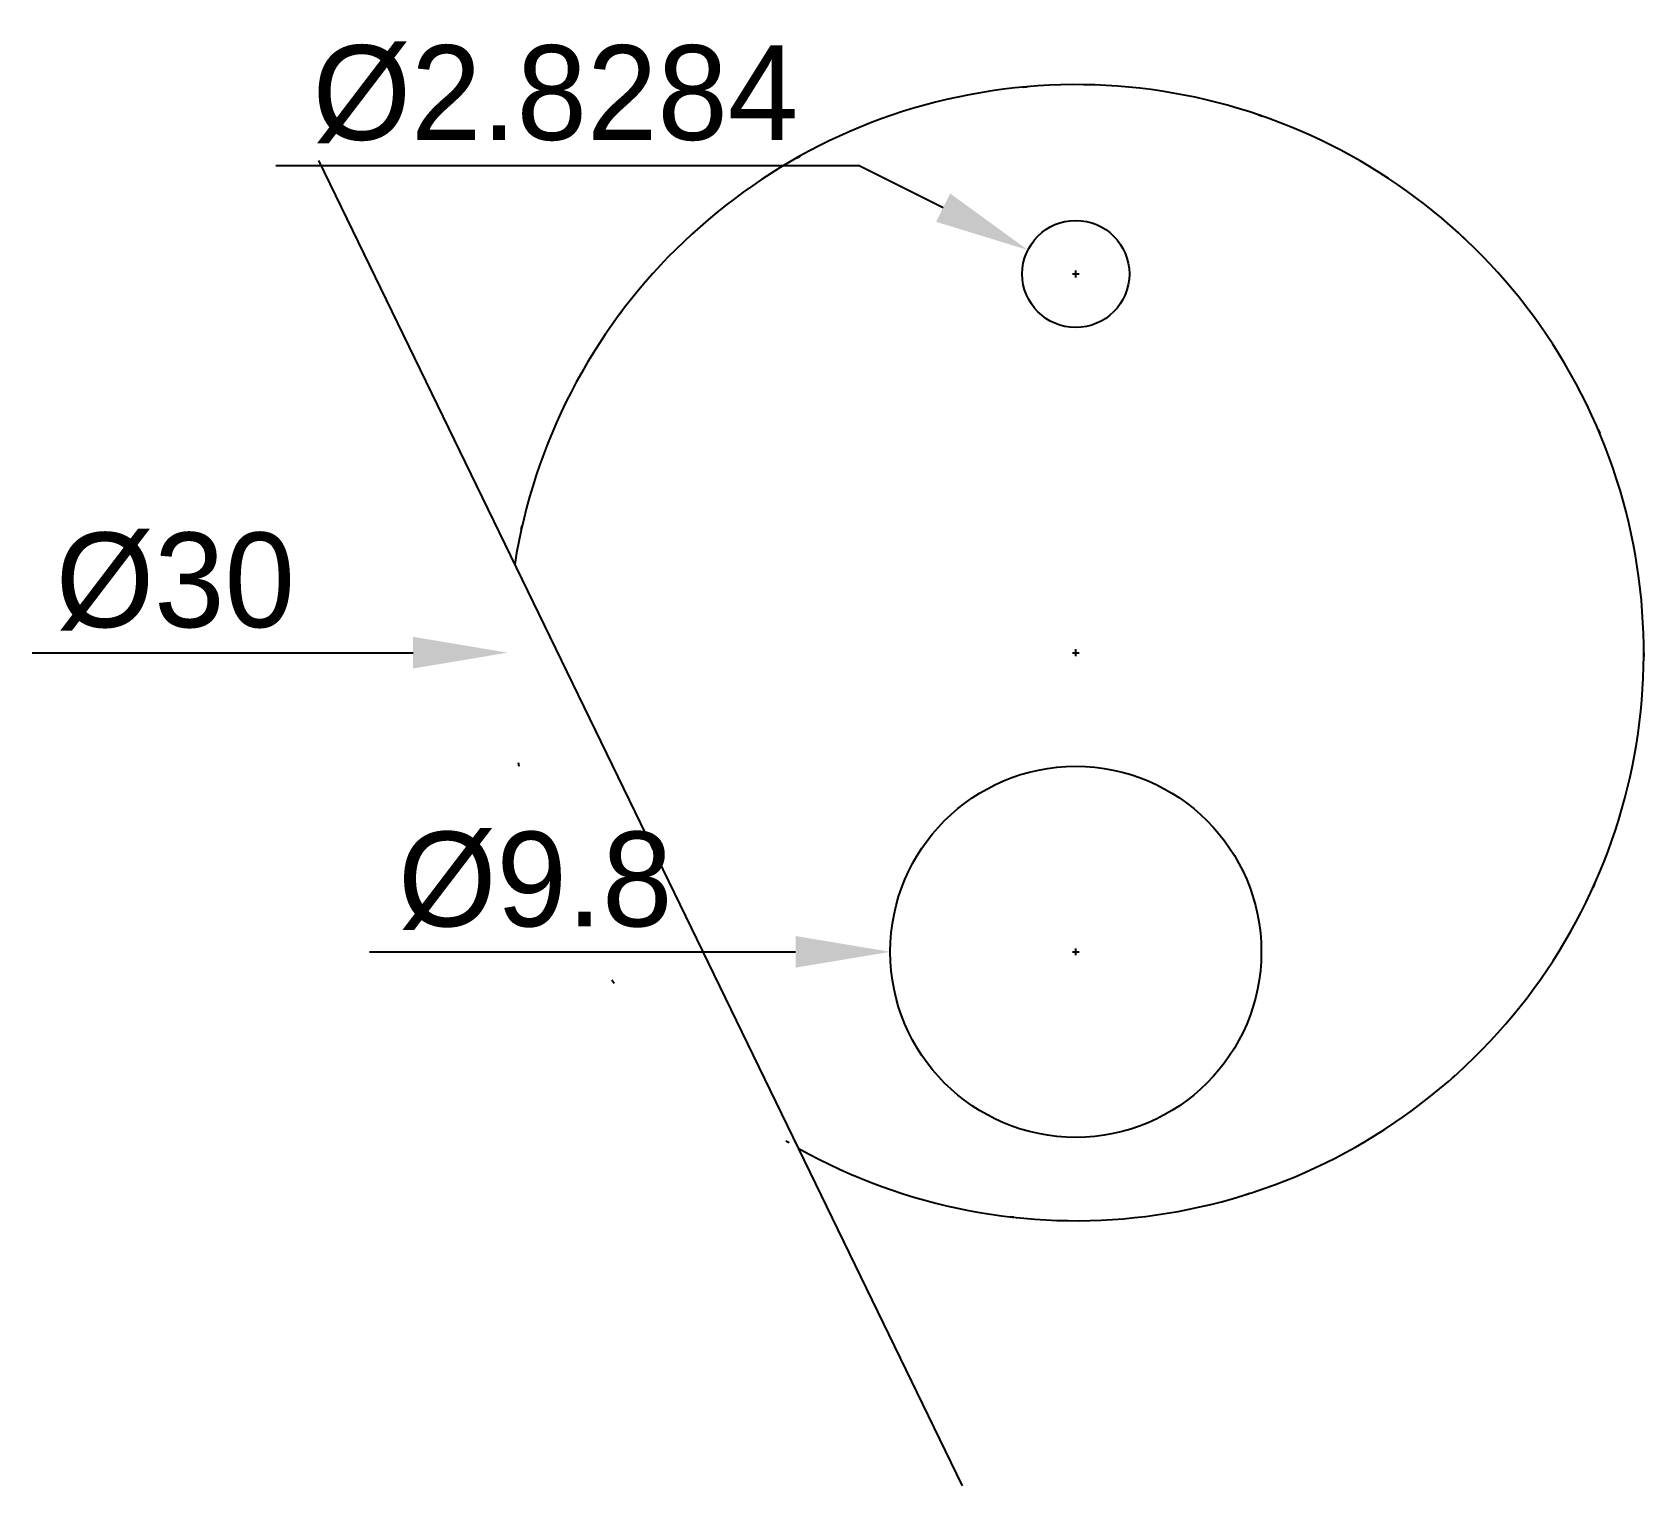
# Model space of a CAD drawing. Header units: millimetres. Extents: x -7.6 to 35, y -2 to 36.4.
import ezdxf

# ---------------------------------------------------------------- set-up
doc = ezdxf.new("R2010")
doc.units = ezdxf.units.MM
doc.header["$MEASUREMENT"] = 0
doc.linetypes.add('DOT', pattern=[6.3, 0.1, -6.2])
doc.layers.get('0').update_dxf_attribs({"lineweight": 25, "true_color": 0xffffff})
doc.styles.add('QCADDimTextStyle', font='txt')
doc.dimstyles.new('QCADDimStyle', dxfattribs={"dimtxt": 2.5, "dimasz": 2.5, "dimexe": 1.25, "dimexo": 0.625, "dimtad": 1, "dimtoh": 1, "dimdec": 4, "dimzin": 0, "dimdsep": 46, "dimtxsty": 'QCADDimTextStyle', "dimcen": 0.09, "dimadec": 0, "dimazin": 0, "dimtfac": 1, "dimtdec": 4, "dimtofl": 0, "dimtmove": 0, "dimatfit": 3, "dimfxl": 1, "dimtolj": 1, "dimtzin": 0, "dimarcsym": 0})

# ---------------------------------------------------------------- blocks, each defined once
blk = doc.blocks.new('*D3')
at = {"color": 0, "lineweight": -2}
blk.add_line((1.35, 12.1), (12.6, 12.1), dxfattribs=at)
at = {"color": 0}
for p, q in [((19.91, 12.1), (20.09, 12.1)), ((20, 12.01), (20, 12.19))]:
    blk.add_line(p, q, dxfattribs=at)
blk.add_solid([(12.6, 11.683), (12.6, 12.517), (15.1, 12.1)], dxfattribs=at)
at = {"layer": 'Defpoints', "color": 0}
for p in [(15.1, 12.1), (24.9, 12.1)]:
    blk.add_point(p, dxfattribs=at)
at = {"color": 0, "insert": (5.725, 13.975), "char_height": 2.5, "attachment_point": 5, "style": 'QCADDimTextStyle'}
blk.add_mtext('\\A1;%%c9.8', dxfattribs=at)
blk = doc.blocks.new('*D4')
at = {"color": 0, "lineweight": -2}
for p in [(-1.124, 32.869), (16.499, 31.75)]:
    blk.add_line(p, (14.263, 32.869), dxfattribs=at)
at = {"color": 0}
for p, q in [((19.91, 30), (20.09, 30)), ((20, 29.91), (20, 30.09))]:
    blk.add_line(p, q, dxfattribs=at)
blk.add_solid([(16.313, 31.378), (16.685, 32.123), (18.735, 30.632)], dxfattribs=at)
at = {"layer": 'Defpoints', "color": 0}
for p in [(18.735, 30.632), (21.265, 29.368)]:
    blk.add_point(p, dxfattribs=at)
at = {"color": 0, "insert": (6.257, 34.744), "char_height": 2.5, "attachment_point": 5, "style": 'QCADDimTextStyle'}
blk.add_mtext('\\A1;%%c2.8284', dxfattribs=at)
blk = doc.blocks.new('*D5')
at = {"color": 0}
for p, q in [((20, 19.91), (20, 20.09)), ((19.91, 20), (20.09, 20))]:
    blk.add_line(p, q, dxfattribs=at)
at = {"color": 0, "lineweight": -2}
blk.add_line((-7.56, 20), (2.5, 20), dxfattribs=at)
at = {"color": 0}
blk.add_solid([(2.5, 19.583), (2.5, 20.417), (5, 20)], dxfattribs=at)
at = {"layer": 'Defpoints', "color": 0}
for p in [(5, 20), (35, 20)]:
    blk.add_point(p, dxfattribs=at)
at = {"color": 0, "insert": (-3.78, 21.875), "char_height": 2.5, "attachment_point": 5, "style": 'QCADDimTextStyle'}
blk.add_mtext('\\A1;%%c30', dxfattribs=at)

msp = doc.modelspace()

# ---------------------------------------------------------------- linework, layer by layer
msp.add_line((0, 33), (17, -2))
at = {"linetype": 'DOT'}
msp.add_circle((20, 20), 15, dxfattribs=at)
for centre, radius in [((20, 30), 1.41421), ((20, 12.1), 4.9)]:
    msp.add_circle(centre, radius)
msp.add_arc((20, 20), 15, 240.752171, 171.060845)

# ---------------------------------------------------------------- dimensions: what is measured, and where the dimension line sits
for p1, p2, picture, middle in [((21.26491, 29.36754), (18.73509, 30.63246), '*D4', (6.257, 34.74352)), ((35, 20), (5, 20), '*D5', (-3.77976, 21.875)), ((24.9, 12.1), (15.1, 12.1), '*D3', (5.725, 13.975))]:
    dim = msp.add_diameter_dim_2p(p1=p1, p2=p2, dimstyle='QCADDimStyle', override={"dimtxt": 2.5, "dimasz": 2.5, "dimexe": 1.25, "dimexo": 0.625, "dimgap": 0.625, "dimzin": 8, "dimclrd": 0, "dimclre": 0, "dimclrt": 0, "dimazin": 3, "dimtmove": 2})
    dim.commit()
    dim.dimension.update_dxf_attribs({"geometry": picture, "text_midpoint": middle})

doc.saveas('drawing.dxf')
